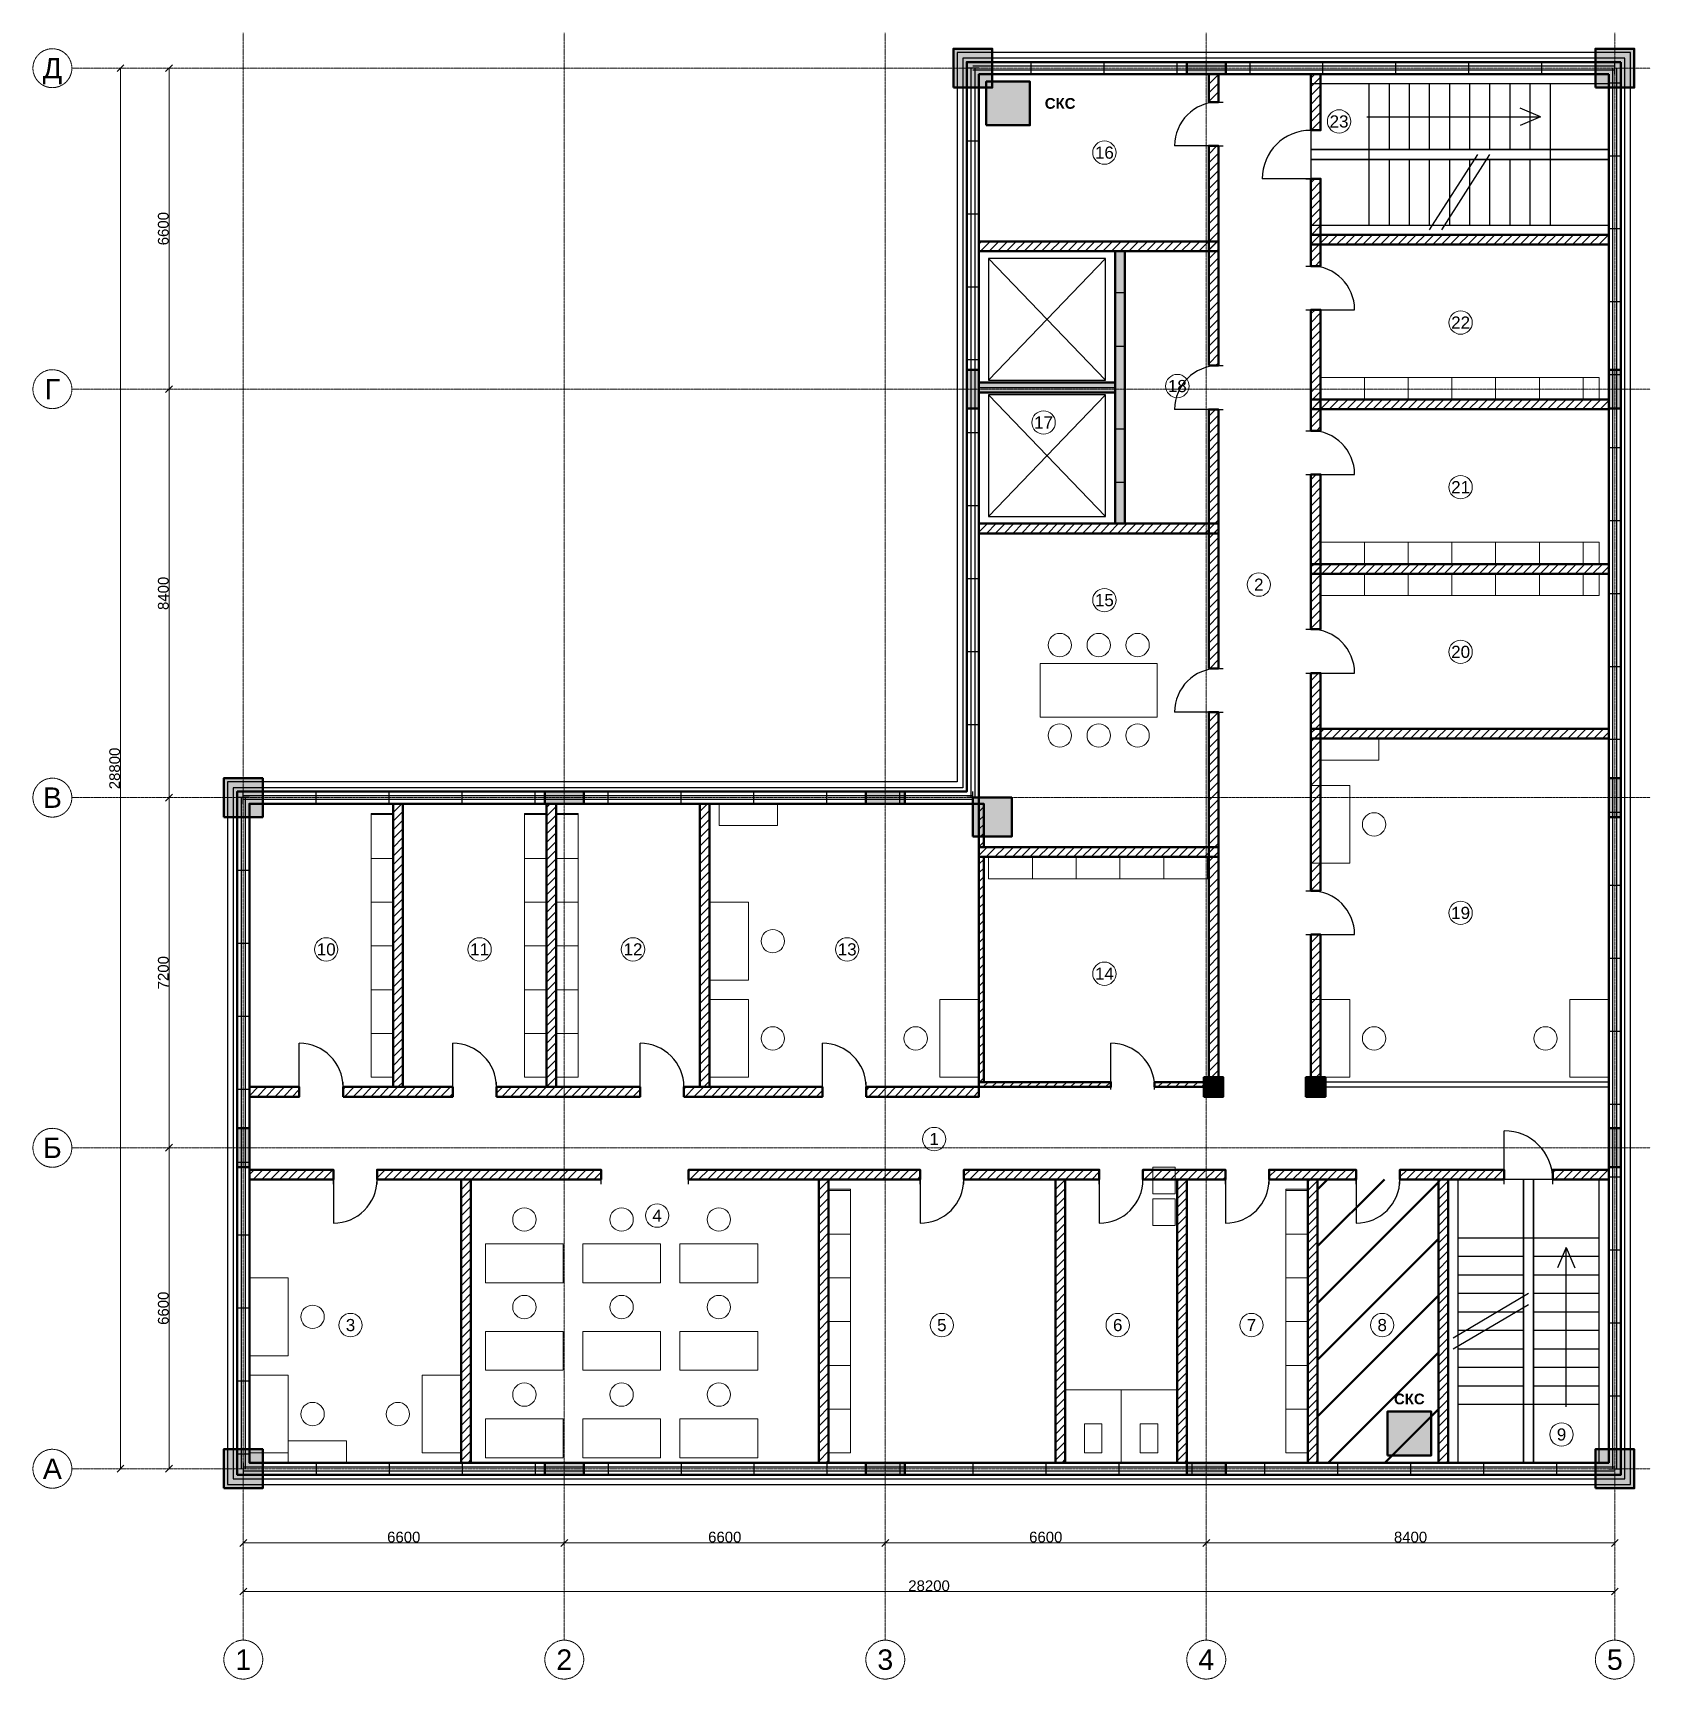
# Model space of a CAD drawing. Header units: millimetres. Extents: x -4325 to 28925, y -4325 to 29525.
import ezdxf
from ezdxf.enums import TextEntityAlignment as Align

# ---------------------------------------------------------------- set-up
doc = ezdxf.new("R2010")
doc.units = ezdxf.units.MM
doc.linetypes.add('CENTER2', pattern=[2.541, 1.587, -0.318, 0.318, -0.318])
for name, color, linetype, lineweight in [('A-ANNO-ROOM', 7, 'CONTINUOUS', 18), ('A-DIMS', 8, 'CONTINUOUS', 13), ('A-DOOR', 3, 'CONTINUOUS', 25), ('A-ELEV', 7, 'CONTINUOUS', 25), ('A-FACADE-PANEL', 8, 'CONTINUOUS', 25), ('A-FURN', 8, 'CONTINUOUS', 18), ('A-GLAZ-RIBBON', 5, 'CONTINUOUS', 25), ('A-GRID', 8, 'CENTER2', 13), ('A-HATCH', 9, 'CONTINUOUS', 9), ('A-OUTLINE', 7, 'CONTINUOUS', 50), ('A-SANI', 8, 'CONTINUOUS', 18), ('A-STAIR', 7, 'CONTINUOUS', 25), ('A-WALL-BLOCK', 9, 'CONTINUOUS', 50), ('A-WALL-GLASS', 4, 'CONTINUOUS', 25), ('A-WALL-RC', 7, 'CONTINUOUS', 50), ('E-SCS-RISER', 1, 'CONTINUOUS', 50), ('E-SERVER-ROOM', 1, 'CONTINUOUS', 50)]:
    doc.layers.add(name, color=color, linetype=linetype, lineweight=lineweight)
doc.styles.add('Arial-Bold', font='arialbd.ttf')
doc.styles.get("Standard").update_dxf_attribs({"font": 'arial.ttf'})

msp = doc.modelspace()

# ---------------------------------------------------------------- hatches: boundary and pattern name
at = {"layer": 'A-HATCH'}
h = msp.add_hatch(dxfattribs=at)
h.set_pattern_fill('ANSI31', scale=40)
h.paths.add_polyline_path([(19850, 28104), (20050, 28104), (20050, 28675), (20050, 28675), (19850, 28675), (19850, 28675)])
h = msp.add_hatch(dxfattribs=at)
h.set_pattern_fill('ANSI31', scale=40)
h.paths.add_polyline_path([(21950, 27525), (22150, 27525), (22150, 28675), (22150, 28675), (21950, 28675), (21950, 28675)])
h = msp.add_hatch(dxfattribs=at)
h.set_pattern_fill('ANSI31', scale=40)
h.paths.add_polyline_path([(19850, 22684), (20050, 22684), (20050, 27204), (19850, 27204)])
h = msp.add_hatch(dxfattribs=at)
h.set_pattern_fill('ANSI31', scale=40)
h.paths.add_polyline_path([(21950, 24732), (22150, 24732), (22150, 26525), (21950, 26525)])
h = msp.add_hatch(dxfattribs=at)
h.set_pattern_fill('ANSI31', scale=40)
h.paths.add_polyline_path([(15125, 25034), (15125, 25034), (20050, 25034), (20050, 25234), (15125, 25234), (15125, 25234)])
h = msp.add_hatch(dxfattribs=at)
h.set_pattern_fill('ANSI31', scale=40)
h.paths.add_polyline_path([(21950, 25175), (28075, 25175), (28075, 25175), (28075, 25375), (28075, 25375), (21950, 25375)])
h = msp.add_hatch(dxfattribs=at)
h.set_pattern_fill('ANSI31', scale=40)
h.paths.add_polyline_path([(21950, 21346), (22150, 21346), (22150, 23832), (21950, 23832)])
h = msp.add_hatch(dxfattribs=at)
h.set_pattern_fill('ANSI31', scale=40)
h.paths.add_polyline_path([(19850, 16458), (20050, 16458), (20050, 21784), (19850, 21784)])
h = msp.add_hatch(dxfattribs=at)
h.set_pattern_fill('ANSI31', scale=40)
h.paths.add_polyline_path([(21950, 21789), (28075, 21789), (28075, 21789), (28075, 21989), (28075, 21989), (21950, 21989)])
h = msp.add_hatch(dxfattribs=at)
h.set_pattern_fill('ANSI31', scale=40)
h.paths.add_polyline_path([(21950, 17261), (22150, 17261), (22150, 20446), (21950, 20446)])
h = msp.add_hatch(dxfattribs=at)
h.set_pattern_fill('ANSI31', scale=40)
h.paths.add_polyline_path([(15125, 19234), (15125, 19234), (20050, 19234), (20050, 19434), (15125, 19434), (15125, 19434)])
h = msp.add_hatch(dxfattribs=at)
h.set_pattern_fill('ANSI31', scale=40)
h.paths.add_polyline_path([(21950, 18404), (28075, 18404), (28075, 18404), (28075, 18604), (28075, 18604), (21950, 18604)])
h = msp.add_hatch(dxfattribs=at)
h.set_pattern_fill('ANSI31', scale=40)
h.paths.add_polyline_path([(21950, 11884), (22150, 11884), (22150, 16361), (21950, 16361)])
h = msp.add_hatch(dxfattribs=at)
h.set_pattern_fill('ANSI31', scale=40)
h.paths.add_polyline_path([(19850, 7850), (20050, 7850), (20050, 15558), (19850, 15558)])
h = msp.add_hatch(dxfattribs=at)
h.set_pattern_fill('ANSI31', scale=40)
h.paths.add_polyline_path([(21950, 15018), (28075, 15018), (28075, 15018), (28075, 15218), (28075, 15218), (21950, 15218)])
h = msp.add_hatch(dxfattribs=at)
h.set_pattern_fill('ANSI31', scale=40)
h.paths.add_polyline_path([(3079, 7850), (3279, 7850), (3279, 13675), (3279, 13675), (3079, 13675), (3079, 13675)])
h = msp.add_hatch(dxfattribs=at)
h.set_pattern_fill('ANSI31', scale=40)
h.paths.add_polyline_path([(6233, 7850), (6433, 7850), (6433, 13675), (6433, 13675), (6233, 13675), (6233, 13675)])
h = msp.add_hatch(dxfattribs=at)
h.set_pattern_fill('ANSI31', scale=40)
h.paths.add_polyline_path([(9387, 7850), (9587, 7850), (9587, 13675), (9587, 13675), (9387, 13675), (9387, 13675)])
h = msp.add_hatch(dxfattribs=at)
h.set_pattern_fill('ANSI31', scale=40)
h.paths.add_polyline_path([(15125, 12782), (15225, 12782), (15225, 13675), (15225, 13675), (15125, 13675), (15125, 13675)])
h = msp.add_hatch(dxfattribs=at)
h.set_pattern_fill('ANSI31', scale=40)
h.paths.add_polyline_path([(15125, 12582), (20050, 12582), (20050, 12782), (15125, 12782)])
h = msp.add_hatch(dxfattribs=at)
h.set_pattern_fill('ANSI31', scale=40)
h.paths.add_polyline_path([(15125, 7950), (15225, 7950), (15225, 12582), (15125, 12582)])
h = msp.add_hatch(dxfattribs=at)
h.set_pattern_fill('ANSI31', scale=40)
h.paths.add_polyline_path([(21950, 7850), (22150, 7850), (22150, 10984), (21950, 10984)])
h = msp.add_hatch(dxfattribs=at)
h.set_pattern_fill('ANSI31', scale=40)
h.paths.add_polyline_path([(125, 7650), (125, 7650), (1152, 7650), (1152, 7850), (125, 7850), (125, 7850)])
h = msp.add_hatch(dxfattribs=at)
h.set_pattern_fill('ANSI31', scale=40)
h.paths.add_polyline_path([(2052, 7650), (4306, 7650), (4306, 7850), (2052, 7850)])
h = msp.add_hatch(dxfattribs=at)
h.set_pattern_fill('ANSI31', scale=40)
h.paths.add_polyline_path([(5206, 7650), (8160, 7650), (8160, 7850), (5206, 7850)])
h = msp.add_hatch(dxfattribs=at)
h.set_pattern_fill('ANSI31', scale=40)
h.paths.add_polyline_path([(9060, 7650), (11906, 7650), (11906, 7850), (9060, 7850)])
h = msp.add_hatch(dxfattribs=at)
h.set_pattern_fill('ANSI31', scale=40)
h.paths.add_polyline_path([(12806, 7650), (15125, 7650), (15125, 7850), (12806, 7850)])
h = msp.add_hatch(dxfattribs=at)
h.set_pattern_fill('ANSI31', scale=40)
h.paths.add_polyline_path([(15125, 7850), (17838, 7850), (17838, 7950), (15125, 7950)])
h = msp.add_hatch(dxfattribs=at)
h.set_pattern_fill('ANSI31', scale=40)
h.paths.add_polyline_path([(18738, 7850), (19850, 7850), (19850, 7950), (18738, 7950)])
h = msp.add_hatch(dxfattribs=at)
h.set_pattern_fill('ANSI31', scale=40)
h.paths.add_polyline_path([(125, 5950), (125, 5950), (1852, 5950), (1852, 6150), (125, 6150), (125, 6150)])
h = msp.add_hatch(dxfattribs=at)
h.set_pattern_fill('ANSI31', scale=40)
h.paths.add_polyline_path([(2752, 5950), (7356, 5950), (7356, 6150), (2752, 6150)])
h = msp.add_hatch(dxfattribs=at)
h.set_pattern_fill('ANSI31', scale=40)
h.paths.add_polyline_path([(9156, 5950), (13916, 5950), (13916, 6150), (9156, 6150)])
h = msp.add_hatch(dxfattribs=at)
h.set_pattern_fill('ANSI31', scale=40)
h.paths.add_polyline_path([(14816, 5950), (17599, 5950), (17599, 6150), (14816, 6150)])
h = msp.add_hatch(dxfattribs=at)
h.set_pattern_fill('ANSI31', scale=40)
h.paths.add_polyline_path([(18499, 5950), (20193, 5950), (20193, 6150), (18499, 6150)])
h = msp.add_hatch(dxfattribs=at)
h.set_pattern_fill('ANSI31', scale=40)
h.paths.add_polyline_path([(21093, 5950), (22881, 5950), (22881, 6150), (21093, 6150)])
h = msp.add_hatch(dxfattribs=at)
h.set_pattern_fill('ANSI31', scale=40)
h.paths.add_polyline_path([(23781, 5950), (25925, 5950), (25925, 6150), (23781, 6150)])
h = msp.add_hatch(dxfattribs=at)
h.set_pattern_fill('ANSI31', scale=40)
h.paths.add_polyline_path([(26925, 5950), (28075, 5950), (28075, 5950), (28075, 6150), (28075, 6150), (26925, 6150)])
h = msp.add_hatch(dxfattribs=at)
h.set_pattern_fill('ANSI31', scale=40)
h.paths.add_polyline_path([(4479, 125), (4679, 125), (4679, 125), (4679, 5950), (4479, 5950), (4479, 125)])
h = msp.add_hatch(dxfattribs=at)
h.set_pattern_fill('ANSI31', scale=40)
h.paths.add_polyline_path([(11833, 125), (12033, 125), (12033, 125), (12033, 5950), (11833, 5950), (11833, 125)])
h = msp.add_hatch(dxfattribs=at)
h.set_pattern_fill('ANSI31', scale=40)
h.paths.add_polyline_path([(16699, 125), (16899, 125), (16899, 125), (16899, 5950), (16699, 5950), (16699, 125)])
h = msp.add_hatch(dxfattribs=at)
h.set_pattern_fill('ANSI31', scale=40)
h.paths.add_polyline_path([(19199, 125), (19399, 125), (19399, 125), (19399, 5950), (19199, 5950), (19199, 125)])
h = msp.add_hatch(dxfattribs=at)
h.set_pattern_fill('ANSI31', scale=40)
h.paths.add_polyline_path([(21887, 125), (22087, 125), (22087, 125), (22087, 5950), (21887, 5950), (21887, 125)])
h = msp.add_hatch(dxfattribs=at)
h.set_pattern_fill('ANSI31', scale=40)
h.paths.add_polyline_path([(24575, 125), (24775, 125), (24775, 125), (24775, 5950), (24575, 5950), (24575, 125)])
at = {"layer": 'A-WALL-RC'}
h = msp.add_hatch(color=7, dxfattribs=at)
h.dxf.hatch_style = 1
h.paths.add_polyline_path([(14600, 28400), (15400, 28400), (15400, 29200), (14600, 29200)])
h = msp.add_hatch(color=7, dxfattribs=at)
h.dxf.hatch_style = 1
h.paths.add_polyline_path([(27800, 28400), (28600, 28400), (28600, 29200), (27800, 29200)])
h = msp.add_hatch(color=7, dxfattribs=at)
h.dxf.hatch_style = 1
h.paths.add_polyline_path([(19400, 28675), (20200, 28675), (20200, 28925), (19400, 28925)])
h = msp.add_hatch(color=7, dxfattribs=at)
h.dxf.hatch_style = 1
h.paths.add_polyline_path([(17925, 19434), (18125, 19434), (18125, 25034), (17925, 25034)])
h = msp.add_hatch(color=7, dxfattribs=at)
h.dxf.hatch_style = 1
h.paths.add_polyline_path([(14875, 21800), (15125, 21800), (15125, 22600), (14875, 22600)])
h = msp.add_hatch(color=7, dxfattribs=at)
h.dxf.hatch_style = 1
h.paths.add_polyline_path([(28075, 21800), (28325, 21800), (28325, 22600), (28075, 22600)])
h = msp.add_hatch(color=7, dxfattribs=at)
h.dxf.hatch_style = 1
h.paths.add_polyline_path([(15125, 22134), (15125, 22134), (17925, 22134), (17925, 22334), (15125, 22334), (15125, 22334)])
h = msp.add_hatch(color=7, dxfattribs=at)
h.dxf.hatch_style = 1
h.paths.add_polyline_path([(-400, 13400), (400, 13400), (400, 14200), (-400, 14200)])
h = msp.add_hatch(color=7, dxfattribs=at)
h.dxf.hatch_style = 1
h.paths.add_polyline_path([(6200, 13675), (7000, 13675), (7000, 13925), (6200, 13925)])
h = msp.add_hatch(color=7, dxfattribs=at)
h.dxf.hatch_style = 1
h.paths.add_polyline_path([(12800, 13675), (13600, 13675), (13600, 13925), (12800, 13925)])
h = msp.add_hatch(color=7, dxfattribs=at)
h.dxf.hatch_style = 1
h.paths.add_polyline_path([(28075, 13400), (28325, 13400), (28325, 14200), (28075, 14200)])
h = msp.add_hatch(color=7, dxfattribs=at)
h.dxf.hatch_style = 1
h.paths.add_polyline_path([(15000, 13000), (15800, 13000), (15800, 13800), (15000, 13800)])
h = msp.add_hatch(color=7, dxfattribs=at)
h.dxf.hatch_style = 1
h.paths.add_polyline_path([(19750, 7650), (20150, 7650), (20150, 8050), (19750, 8050)])
h = msp.add_hatch(color=7, dxfattribs=at)
h.dxf.hatch_style = 1
h.paths.add_polyline_path([(21850, 7650), (22250, 7650), (22250, 8050), (21850, 8050)])
h = msp.add_hatch(color=7, dxfattribs=at)
h.dxf.hatch_style = 1
h.paths.add_polyline_path([(-125, 6200), (125, 6200), (125, 7000), (-125, 7000)])
h = msp.add_hatch(color=7, dxfattribs=at)
h.dxf.hatch_style = 1
h.paths.add_polyline_path([(28075, 6200), (28325, 6200), (28325, 7000), (28075, 7000)])
h = msp.add_hatch(color=7, dxfattribs=at)
h.dxf.hatch_style = 1
h.paths.add_polyline_path([(-400, -400), (400, -400), (400, 400), (-400, 400)])
h = msp.add_hatch(color=7, dxfattribs=at)
h.dxf.hatch_style = 1
h.paths.add_polyline_path([(27800, -400), (28600, -400), (28600, 400), (27800, 400)])
h = msp.add_hatch(color=7, dxfattribs=at)
h.dxf.hatch_style = 1
h.paths.add_polyline_path([(6200, -125), (7000, -125), (7000, 125), (6200, 125)])
h = msp.add_hatch(color=7, dxfattribs=at)
h.dxf.hatch_style = 1
h.paths.add_polyline_path([(12800, -125), (13600, -125), (13600, 125), (12800, 125)])
h = msp.add_hatch(color=7, dxfattribs=at)
h.dxf.hatch_style = 1
h.paths.add_polyline_path([(19400, -125), (20200, -125), (20200, 125), (19400, 125)])
at = {"layer": 'E-SCS-RISER'}
h = msp.add_hatch(color=7, dxfattribs=at)
h.dxf.hatch_style = 1
h.paths.add_polyline_path([(15275, 27625), (16175, 27625), (16175, 28525), (15275, 28525)])
h = msp.add_hatch(color=7, dxfattribs=at)
h.dxf.hatch_style = 1
h.paths.add_polyline_path([(23525, 275), (24425, 275), (24425, 1175), (23525, 1175)])
at = {"layer": 'E-SERVER-ROOM'}
h = msp.add_hatch(dxfattribs=at)
h.set_pattern_fill('ANSI31', scale=260)
h.paths.add_polyline_path([(22087, 125), (24575, 125), (24575, 5950), (22087, 5950)])

# ---------------------------------------------------------------- linework, layer by layer
at = {"layer": 'A-ANNO-ROOM'}
for centre in [(22530, 27705), (17705, 27064), (25030, 23569), (19205, 22264), (16455, 21514), (25030, 20184), (20880, 18180), (17705, 17862), (25030, 16798), (25030, 11430), (1705, 10680), (4859, 10680), (8013, 10680), (12417, 10680), (17705, 10180), (14205, 6780), (8509, 5205), (2205, 2955), (14363, 2955), (17979, 2955), (20729, 2955), (23417, 2955), (27105, 705)]:
    msp.add_circle(centre, 240, dxfattribs=at)
at = {"layer": 'A-DIMS'}
for p, q in [((-2596, 28729), (-2454, 28871)), ((-2525, 0), (-2525, 28800)), ((-1596, 28729), (-1454, 28871)), ((-1525, 22200), (-1525, 28800)), ((-1596, 22129), (-1454, 22271)), ((-1596, 22129), (-1454, 22271)), ((-1525, 13800), (-1525, 22200)), ((-1596, 13729), (-1454, 13871)), ((-1596, 13729), (-1454, 13871)), ((-1525, 6600), (-1525, 13800)), ((-1596, 6529), (-1454, 6671)), ((-1596, 6529), (-1454, 6671)), ((-1525, 0), (-1525, 6600)), ((-2596, -71), (-2454, 71)), ((-1596, -71), (-1454, 71)), ((-71, -1596), (71, -1454)), ((0, -1525), (6600, -1525)), ((6529, -1596), (6671, -1454)), ((6529, -1596), (6671, -1454)), ((6600, -1525), (13200, -1525)), ((13129, -1596), (13271, -1454)), ((13129, -1596), (13271, -1454)), ((13200, -1525), (19800, -1525)), ((19729, -1596), (19871, -1454)), ((19729, -1596), (19871, -1454)), ((19800, -1525), (28200, -1525)), ((28129, -1596), (28271, -1454)), ((-71, -2596), (71, -2454)), ((0, -2525), (28200, -2525)), ((28129, -2596), (28271, -2454))]:
    msp.add_line(p, q, dxfattribs=at)
at = {"layer": 'A-DOOR'}
for p, q in [((19950, 28104), (20150, 28104)), ((21850, 27525), (22050, 27525)), ((20050, 27204), (19150, 27204)), ((19950, 27204), (20150, 27204)), ((21950, 26525), (20950, 26525)), ((21850, 26525), (22050, 26525)), ((21850, 24732), (22050, 24732)), ((17925, 24184), (18125, 24184)), ((21850, 23832), (22050, 23832)), ((21950, 23832), (22850, 23832)), ((17925, 23084), (18125, 23084)), ((19950, 22684), (20150, 22684)), ((20050, 21784), (19150, 21784)), ((19950, 21784), (20150, 21784)), ((17925, 21384), (18125, 21384)), ((21850, 21346), (22050, 21346)), ((21850, 20446), (22050, 20446)), ((21950, 20446), (22850, 20446)), ((17925, 20284), (18125, 20284)), ((21850, 17261), (22050, 17261)), ((19950, 16458), (20150, 16458)), ((21850, 16361), (22050, 16361)), ((21950, 16361), (22850, 16361)), ((20050, 15558), (19150, 15558)), ((19950, 15558), (20150, 15558)), ((21850, 11884), (22050, 11884)), ((21850, 10984), (22050, 10984)), ((21950, 10984), (22850, 10984)), ((1152, 7850), (1152, 8750)), ((4306, 7850), (4306, 8750)), ((8160, 7850), (8160, 8750)), ((11906, 7850), (11906, 8750)), ((17838, 7850), (17838, 8750)), ((1152, 7750), (1152, 7950)), ((2052, 7750), (2052, 7950)), ((4306, 7750), (4306, 7950)), ((5206, 7750), (5206, 7950)), ((8160, 7750), (8160, 7950)), ((9060, 7750), (9060, 7950)), ((11906, 7750), (11906, 7950)), ((12806, 7750), (12806, 7950)), ((17838, 7800), (17838, 7900)), ((18738, 7800), (18738, 7900)), ((25925, 5950), (25925, 6950)), ((1852, 5850), (1852, 6050)), ((1852, 5950), (1852, 5050)), ((2752, 5850), (2752, 6050)), ((7356, 5850), (7356, 6050)), ((9156, 5850), (9156, 6050)), ((13916, 5850), (13916, 6050)), ((13916, 5950), (13916, 5050)), ((14816, 5850), (14816, 6050)), ((17599, 5850), (17599, 6050)), ((17599, 5950), (17599, 5050)), ((18499, 5850), (18499, 6050)), ((20193, 5850), (20193, 6050)), ((20193, 5950), (20193, 5050)), ((21093, 5850), (21093, 6050)), ((22881, 5850), (22881, 6050)), ((22881, 5950), (22881, 5050)), ((23781, 5850), (23781, 6050)), ((25925, 5850), (25925, 6050)), ((26925, 5850), (26925, 6050))]:
    msp.add_line(p, q, dxfattribs=at)
for centre, radius, start, end in [((20050, 27204), 900, 90, 180), ((21950, 26525), 1000, 90, 180), ((21950, 23832), 900, 0, 90), ((20050, 21784), 900, 90, 180), ((21950, 20446), 900, 0, 90), ((21950, 16361), 900, 0, 90), ((20050, 15558), 900, 90, 180), ((21950, 10984), 900, 0, 90), ((1152, 7850), 900, 0, 90), ((4306, 7850), 900, 0, 90), ((8160, 7850), 900, 0, 90), ((11906, 7850), 900, 0, 90), ((17838, 7850), 900, 0, 90), ((25925, 5950), 1000, 0, 90), ((1852, 5950), 900, -90, 0), ((13916, 5950), 900, -90, 0), ((17599, 5950), 900, -90, 0), ((20193, 5950), 900, -90, 0), ((22881, 5950), 900, -90, 0)]:
    msp.add_arc(centre, radius, start, end, dxfattribs=at)
at = {"layer": 'A-ELEV'}
for p, q in [((15325, 22384), (17725, 24884)), ((15325, 24884), (17725, 22384)), ((15125, 22234), (17925, 22234)), ((15325, 19584), (17725, 22084)), ((15325, 22084), (17725, 19584))]:
    msp.add_line(p, q, dxfattribs=at)
for points in [[(15325, 22384), (17725, 22384), (17725, 24884), (15325, 24884)], [(15325, 19584), (17725, 19584), (17725, 22084), (15325, 22084)]]:
    msp.add_lwpolyline(points, close=True, dxfattribs=at)
at = {"layer": 'A-FACADE-PANEL'}
for points in [[(28525, 29125), (14675, 29125), (14675, 14125), (-325, 14125), (-325, -325), (28525, -325)], [(28405, 29005), (14795, 29005), (14795, 14005), (-205, 14005), (-205, -205), (28405, -205)]]:
    msp.add_lwpolyline(points, close=True, dxfattribs=at)
at = {"layer": 'A-FURN'}
for p, q in [((23050, 21989), (23050, 22439)), ((23950, 21989), (23950, 22439)), ((24850, 21989), (24850, 22439)), ((25750, 21989), (25750, 22439)), ((26650, 21989), (26650, 22439)), ((27550, 21989), (27550, 22439)), ((23050, 18604), (23050, 19054)), ((23950, 18604), (23950, 19054)), ((24850, 18604), (24850, 19054)), ((25750, 18604), (25750, 19054)), ((26650, 18604), (26650, 19054)), ((27550, 18604), (27550, 19054)), ((23050, 17954), (23050, 18404)), ((23950, 17954), (23950, 18404)), ((24850, 17954), (24850, 18404)), ((25750, 17954), (25750, 18404)), ((26650, 17954), (26650, 18404)), ((27550, 17954), (27550, 18404)), ((2629, 13450), (3079, 13450)), ((5783, 13450), (6233, 13450)), ((6433, 13450), (6883, 13450)), ((2629, 12550), (3079, 12550)), ((5783, 12550), (6233, 12550)), ((6433, 12550), (6883, 12550)), ((16225, 12132), (16225, 12582)), ((17125, 12132), (17125, 12582)), ((18025, 12132), (18025, 12582)), ((18925, 12132), (18925, 12582)), ((19825, 12132), (19825, 12582)), ((2629, 11650), (3079, 11650)), ((5783, 11650), (6233, 11650)), ((6433, 11650), (6883, 11650)), ((2629, 10750), (3079, 10750)), ((5783, 10750), (6233, 10750)), ((6433, 10750), (6883, 10750)), ((2629, 9850), (3079, 9850)), ((5783, 9850), (6233, 9850)), ((6433, 9850), (6883, 9850)), ((2629, 8950), (3079, 8950)), ((5783, 8950), (6233, 8950)), ((6433, 8950), (6883, 8950)), ((12033, 5725), (12483, 5725)), ((21437, 5725), (21887, 5725)), ((12033, 4825), (12483, 4825)), ((21437, 4825), (21887, 4825)), ((12033, 3925), (12483, 3925)), ((21437, 3925), (21887, 3925)), ((12033, 3025), (12483, 3025)), ((21437, 3025), (21887, 3025)), ((12033, 2125), (12483, 2125)), ((21437, 2125), (21887, 2125)), ((12033, 1225), (12483, 1225)), ((21437, 1225), (21887, 1225))]:
    msp.add_line(p, q, dxfattribs=at)
for points in [[(22150, 21989), (27875, 21989), (27875, 22439), (22150, 22439)], [(22150, 18604), (27875, 18604), (27875, 19054), (22150, 19054)], [(22150, 17954), (27875, 17954), (27875, 18404), (22150, 18404)], [(16388, 15458), (18788, 15458), (18788, 16558), (16388, 16558)], [(22150, 14568), (23350, 14568), (23350, 15018), (22150, 15018)], [(21950, 12450), (22750, 12450), (22750, 14050), (21950, 14050)], [(9787, 13225), (10987, 13225), (10987, 13675), (9787, 13675)], [(2629, 8050), (3079, 8050), (3079, 13475), (2629, 13475)], [(5783, 8050), (6233, 8050), (6233, 13475), (5783, 13475)], [(6433, 8050), (6883, 8050), (6883, 13475), (6433, 13475)], [(15325, 12132), (19850, 12132), (19850, 12582), (15325, 12582)], [(9587, 10050), (10387, 10050), (10387, 11650), (9587, 11650)], [(9587, 8050), (10387, 8050), (10387, 9650), (9587, 9650)], [(14325, 8050), (15125, 8050), (15125, 9650), (14325, 9650)], [(21950, 8050), (22750, 8050), (22750, 9650), (21950, 9650)], [(27275, 8050), (28075, 8050), (28075, 9650), (27275, 9650)], [(12033, 325), (12483, 325), (12483, 5750), (12033, 5750)], [(21437, 325), (21887, 325), (21887, 5750), (21437, 5750)], [(4979, 3825), (6579, 3825), (6579, 4625), (4979, 4625)], [(6979, 3825), (8579, 3825), (8579, 4625), (6979, 4625)], [(8979, 3825), (10579, 3825), (10579, 4625), (8979, 4625)], [(125, 2325), (925, 2325), (925, 3925), (125, 3925)], [(4979, 2025), (6579, 2025), (6579, 2825), (4979, 2825)], [(6979, 2025), (8579, 2025), (8579, 2825), (6979, 2825)], [(8979, 2025), (10579, 2025), (10579, 2825), (8979, 2825)], [(125, 325), (925, 325), (925, 1925), (125, 1925)], [(3679, 325), (4479, 325), (4479, 1925), (3679, 1925)], [(4979, 225), (6579, 225), (6579, 1025), (4979, 1025)], [(6979, 225), (8579, 225), (8579, 1025), (6979, 1025)], [(8979, 225), (10579, 225), (10579, 1025), (8979, 1025)], [(925, 125), (2125, 125), (2125, 575), (925, 575)]]:
    msp.add_lwpolyline(points, close=True, dxfattribs=at)
for centre in [(16788, 16938), (17588, 16938), (18388, 16938), (16788, 15078), (17588, 15078), (18388, 15078), (23250, 13250), (10887, 10850), (10887, 8850), (13825, 8850), (23250, 8850), (26775, 8850), (5779, 5125), (7779, 5125), (9779, 5125), (5779, 3325), (7779, 3325), (9779, 3325), (1425, 3125), (5779, 1525), (7779, 1525), (9779, 1525), (1425, 1125), (3179, 1125)]:
    msp.add_circle(centre, 240, dxfattribs=at)
at = {"layer": 'A-GLAZ-RIBBON'}
for p, q in [((15125, 28800), (14875, 28800)), ((14960, 28800), (14960, 13800)), ((28200, 28840), (15000, 28840)), ((15040, 28800), (15040, 13800)), ((16200, 28675), (16200, 28925)), ((17700, 28675), (17700, 28925)), ((19200, 28675), (19200, 28925)), ((20700, 28675), (20700, 28925)), ((22200, 28675), (22200, 28925)), ((23700, 28675), (23700, 28925)), ((25200, 28675), (25200, 28925)), ((26700, 28675), (26700, 28925)), ((28160, 0), (28160, 28800)), ((28200, 28675), (28200, 28925)), ((28240, 0), (28240, 28800)), ((28200, 28760), (15000, 28760)), ((28075, 28500), (28325, 28500)), ((15125, 27300), (14875, 27300)), ((28075, 27000), (28325, 27000)), ((15125, 25800), (14875, 25800)), ((28075, 25500), (28325, 25500)), ((15125, 24300), (14875, 24300)), ((28075, 24000), (28325, 24000)), ((15125, 22800), (14875, 22800)), ((28075, 22500), (28325, 22500)), ((15125, 21300), (14875, 21300)), ((28075, 21000), (28325, 21000)), ((15125, 19800), (14875, 19800)), ((28075, 19500), (28325, 19500)), ((15125, 18300), (14875, 18300)), ((28075, 18000), (28325, 18000)), ((15125, 16800), (14875, 16800)), ((28075, 16500), (28325, 16500)), ((15125, 15300), (14875, 15300)), ((28075, 15000), (28325, 15000)), ((0, 13675), (0, 13925)), ((1500, 13675), (1500, 13925)), ((3000, 13675), (3000, 13925)), ((4500, 13675), (4500, 13925)), ((6000, 13675), (6000, 13925)), ((7500, 13675), (7500, 13925)), ((9000, 13675), (9000, 13925)), ((10500, 13675), (10500, 13925)), ((12000, 13675), (12000, 13925)), ((13500, 13675), (13500, 13925)), ((15000, 13675), (15000, 13925)), ((125, 13800), (-125, 13800)), ((-40, 13800), (-40, 0)), ((15000, 13840), (0, 13840)), ((15000, 13760), (0, 13760)), ((40, 13800), (40, 0)), ((15125, 13800), (14875, 13800)), ((28075, 13500), (28325, 13500)), ((125, 12300), (-125, 12300)), ((28075, 12000), (28325, 12000)), ((125, 10800), (-125, 10800)), ((28075, 10500), (28325, 10500)), ((125, 9300), (-125, 9300)), ((28075, 9000), (28325, 9000)), ((125, 7800), (-125, 7800)), ((28075, 7500), (28325, 7500)), ((125, 6300), (-125, 6300)), ((28075, 6000), (28325, 6000)), ((125, 4800), (-125, 4800)), ((28075, 4500), (28325, 4500)), ((125, 3300), (-125, 3300)), ((28075, 3000), (28325, 3000)), ((125, 1800), (-125, 1800)), ((28075, 1500), (28325, 1500)), ((125, 300), (-125, 300)), ((0, 125), (0, -125)), ((0, 40), (28200, 40)), ((1500, 125), (1500, -125)), ((3000, 125), (3000, -125)), ((4500, 125), (4500, -125)), ((6000, 125), (6000, -125)), ((7500, 125), (7500, -125)), ((9000, 125), (9000, -125)), ((10500, 125), (10500, -125)), ((12000, 125), (12000, -125)), ((13500, 125), (13500, -125)), ((15000, 125), (15000, -125)), ((16500, 125), (16500, -125)), ((18000, 125), (18000, -125)), ((19500, 125), (19500, -125)), ((21000, 125), (21000, -125)), ((22500, 125), (22500, -125)), ((24000, 125), (24000, -125)), ((25500, 125), (25500, -125)), ((27000, 125), (27000, -125)), ((28075, 0), (28325, 0)), ((0, -40), (28200, -40))]:
    msp.add_line(p, q, dxfattribs=at)
at = {"layer": 'A-GRID'}
for p, q in [((0, -3525), (0, 29525)), ((6600, -3525), (6600, 29525)), ((13200, -3525), (13200, 29525)), ((19800, -3525), (19800, 29525)), ((28200, -3525), (28200, 29525)), ((-3525, 28800), (28925, 28800)), ((-3525, 22200), (28925, 22200)), ((-3525, 13800), (28925, 13800)), ((-3525, 6600), (28925, 6600)), ((-3525, 0), (28925, 0))]:
    msp.add_line(p, q, dxfattribs=at)
for centre in [(-3925, 28800), (-3925, 22200), (-3925, 13800), (-3925, 6600), (-3925, 0), (0, -3925), (6600, -3925), (13200, -3925), (19800, -3925), (28200, -3925)]:
    msp.add_circle(centre, 400, dxfattribs=at)
at = {"layer": 'A-OUTLINE'}
for points in [[(28325, 28925), (14875, 28925), (14875, 13925), (-125, 13925), (-125, -125), (28325, -125)], [(28075, 28675), (15125, 28675), (15125, 13675), (125, 13675), (125, 125), (28075, 125)]]:
    msp.add_lwpolyline(points, close=True, dxfattribs=at)
at = {"layer": 'A-SANI'}
for points in [[(18699, 5650), (19159, 5650), (19159, 6200), (18699, 6200)], [(18699, 5000), (19159, 5000), (19159, 5550), (18699, 5550)], [(16899, 125), (18049, 125), (18049, 1625), (16899, 1625)], [(18049, 125), (19199, 125), (19199, 1625), (18049, 1625)], [(17294, 325), (17654, 325), (17654, 925), (17294, 925)], [(18444, 325), (18804, 325), (18804, 925), (18444, 925)]]:
    msp.add_lwpolyline(points, close=True, dxfattribs=at)
at = {"layer": 'A-STAIR'}
for p, q in [((23150, 25575), (23150, 28475)), ((23564, 27125), (23564, 28475)), ((23978, 27125), (23978, 28475)), ((24392, 27125), (24392, 28475)), ((24806, 27125), (24806, 28475)), ((25219, 27125), (25219, 28475)), ((25633, 27125), (25633, 28475)), ((26047, 27125), (26047, 28475)), ((26461, 27125), (26461, 28475)), ((26875, 27125), (26875, 28475)), ((26875, 25575), (26875, 28475)), ((23100, 27800), (26675, 27800)), ((26675, 27800), (26255, 27980)), ((26675, 27800), (26255, 27620)), ((23564, 25575), (23564, 26925)), ((23978, 25575), (23978, 26925)), ((24392, 25475), (25385, 27025)), ((24392, 25575), (24392, 26925)), ((24640, 25475), (25633, 27025)), ((24806, 25575), (24806, 26925)), ((25219, 25575), (25219, 26925)), ((25633, 25575), (25633, 26925)), ((26047, 25575), (26047, 26925)), ((26461, 25575), (26461, 26925)), ((26875, 25575), (26875, 26925)), ((24975, 4750), (26325, 4750)), ((24975, 4750), (27875, 4750)), ((26525, 4750), (27875, 4750)), ((27200, 4550), (27020, 4130)), ((27200, 1275), (27200, 4550)), ((27200, 4550), (27380, 4130)), ((24975, 4369), (26325, 4369)), ((26525, 4369), (27875, 4369)), ((24975, 3989), (26325, 3989)), ((26525, 3989), (27875, 3989)), ((24875, 2695), (26425, 3608)), ((24975, 3608), (26325, 3608)), ((26525, 3608), (27875, 3608)), ((24875, 2467), (26425, 3380)), ((24975, 3228), (26325, 3228)), ((26525, 3228), (27875, 3228)), ((24975, 2847), (26325, 2847)), ((26525, 2847), (27875, 2847)), ((24975, 2467), (26325, 2467)), ((26525, 2467), (27875, 2467)), ((24975, 2086), (26325, 2086)), ((26525, 2086), (27875, 2086)), ((24975, 1706), (26325, 1706)), ((26525, 1706), (27875, 1706)), ((24975, 1325), (27875, 1325))]:
    msp.add_line(p, q, dxfattribs=at)
for points in [[(21950, 27125), (28075, 27125), (28075, 28475), (21950, 28475)], [(21950, 26925), (28075, 26925), (28075, 27125), (21950, 27125)], [(21950, 25575), (28075, 25575), (28075, 26925), (21950, 26925)], [(24975, 125), (26325, 125), (26325, 5950), (24975, 5950)], [(26325, 125), (26525, 125), (26525, 5950), (26325, 5950)], [(26525, 125), (27875, 125), (27875, 5950), (26525, 5950)]]:
    msp.add_lwpolyline(points, close=True, dxfattribs=at)
at = {"layer": 'A-WALL-BLOCK'}
for points in [[(19850, 28104), (20050, 28104), (20050, 28675), (20050, 28675), (19850, 28675), (19850, 28675)], [(21950, 27525), (22150, 27525), (22150, 28675), (22150, 28675), (21950, 28675), (21950, 28675)], [(19850, 22684), (20050, 22684), (20050, 27204), (19850, 27204)], [(21950, 24732), (22150, 24732), (22150, 26525), (21950, 26525)], [(15125, 25034), (15125, 25034), (20050, 25034), (20050, 25234), (15125, 25234), (15125, 25234)], [(21950, 25175), (28075, 25175), (28075, 25175), (28075, 25375), (28075, 25375), (21950, 25375)], [(21950, 21346), (22150, 21346), (22150, 23832), (21950, 23832)], [(19850, 16458), (20050, 16458), (20050, 21784), (19850, 21784)], [(21950, 21789), (28075, 21789), (28075, 21789), (28075, 21989), (28075, 21989), (21950, 21989)], [(21950, 17261), (22150, 17261), (22150, 20446), (21950, 20446)], [(15125, 19234), (15125, 19234), (20050, 19234), (20050, 19434), (15125, 19434), (15125, 19434)], [(21950, 18404), (28075, 18404), (28075, 18404), (28075, 18604), (28075, 18604), (21950, 18604)], [(21950, 11884), (22150, 11884), (22150, 16361), (21950, 16361)], [(19850, 7850), (20050, 7850), (20050, 15558), (19850, 15558)], [(21950, 15018), (28075, 15018), (28075, 15018), (28075, 15218), (28075, 15218), (21950, 15218)], [(3079, 7850), (3279, 7850), (3279, 13675), (3279, 13675), (3079, 13675), (3079, 13675)], [(6233, 7850), (6433, 7850), (6433, 13675), (6433, 13675), (6233, 13675), (6233, 13675)], [(9387, 7850), (9587, 7850), (9587, 13675), (9587, 13675), (9387, 13675), (9387, 13675)], [(15125, 12782), (15225, 12782), (15225, 13675), (15225, 13675), (15125, 13675), (15125, 13675)], [(15125, 12582), (20050, 12582), (20050, 12782), (15125, 12782)], [(15125, 7950), (15225, 7950), (15225, 12582), (15125, 12582)], [(21950, 7850), (22150, 7850), (22150, 10984), (21950, 10984)], [(125, 7650), (125, 7650), (1152, 7650), (1152, 7850), (125, 7850), (125, 7850)], [(2052, 7650), (4306, 7650), (4306, 7850), (2052, 7850)], [(5206, 7650), (8160, 7650), (8160, 7850), (5206, 7850)], [(9060, 7650), (11906, 7650), (11906, 7850), (9060, 7850)], [(12806, 7650), (15125, 7650), (15125, 7850), (12806, 7850)], [(15125, 7850), (17838, 7850), (17838, 7950), (15125, 7950)], [(18738, 7850), (19850, 7850), (19850, 7950), (18738, 7950)], [(125, 5950), (125, 5950), (1852, 5950), (1852, 6150), (125, 6150), (125, 6150)], [(2752, 5950), (7356, 5950), (7356, 6150), (2752, 6150)], [(9156, 5950), (13916, 5950), (13916, 6150), (9156, 6150)], [(14816, 5950), (17599, 5950), (17599, 6150), (14816, 6150)], [(18499, 5950), (20193, 5950), (20193, 6150), (18499, 6150)], [(21093, 5950), (22881, 5950), (22881, 6150), (21093, 6150)], [(23781, 5950), (25925, 5950), (25925, 6150), (23781, 6150)], [(26925, 5950), (28075, 5950), (28075, 5950), (28075, 6150), (28075, 6150), (26925, 6150)], [(4479, 125), (4679, 125), (4679, 125), (4679, 5950), (4479, 5950), (4479, 125)], [(11833, 125), (12033, 125), (12033, 125), (12033, 5950), (11833, 5950), (11833, 125)], [(16699, 125), (16899, 125), (16899, 125), (16899, 5950), (16699, 5950), (16699, 125)], [(19199, 125), (19399, 125), (19399, 125), (19399, 5950), (19199, 5950), (19199, 125)], [(21887, 125), (22087, 125), (22087, 125), (22087, 5950), (21887, 5950), (21887, 125)], [(24575, 125), (24775, 125), (24775, 125), (24775, 5950), (24575, 5950), (24575, 125)]]:
    msp.add_lwpolyline(points, close=True, dxfattribs=at)
at = {"layer": 'A-WALL-GLASS'}
msp.add_lwpolyline([(22150, 7850), (28075, 7850), (28075, 7850), (28075, 7950), (28075, 7950), (22150, 7950)], close=True, dxfattribs=at)
at = {"layer": 'A-WALL-RC'}
for points in [[(14600, 28400), (15400, 28400), (15400, 29200), (14600, 29200)], [(27800, 28400), (28600, 28400), (28600, 29200), (27800, 29200)], [(19400, 28675), (20200, 28675), (20200, 28925), (19400, 28925)], [(17925, 19434), (18125, 19434), (18125, 25034), (17925, 25034)], [(14875, 21800), (15125, 21800), (15125, 22600), (14875, 22600)], [(28075, 21800), (28325, 21800), (28325, 22600), (28075, 22600)], [(15125, 22134), (15125, 22134), (17925, 22134), (17925, 22334), (15125, 22334), (15125, 22334)], [(-400, 13400), (400, 13400), (400, 14200), (-400, 14200)], [(6200, 13675), (7000, 13675), (7000, 13925), (6200, 13925)], [(12800, 13675), (13600, 13675), (13600, 13925), (12800, 13925)], [(28075, 13400), (28325, 13400), (28325, 14200), (28075, 14200)], [(15000, 13000), (15800, 13000), (15800, 13800), (15000, 13800)], [(19750, 7650), (20150, 7650), (20150, 8050), (19750, 8050)], [(21850, 7650), (22250, 7650), (22250, 8050), (21850, 8050)], [(-125, 6200), (125, 6200), (125, 7000), (-125, 7000)], [(28075, 6200), (28325, 6200), (28325, 7000), (28075, 7000)], [(-400, -400), (400, -400), (400, 400), (-400, 400)], [(27800, -400), (28600, -400), (28600, 400), (27800, 400)], [(6200, -125), (7000, -125), (7000, 125), (6200, 125)], [(12800, -125), (13600, -125), (13600, 125), (12800, 125)], [(19400, -125), (20200, -125), (20200, 125), (19400, 125)]]:
    msp.add_lwpolyline(points, close=True, dxfattribs=at)
at = {"layer": 'E-SCS-RISER'}
for points in [[(15275, 27625), (16175, 27625), (16175, 28525), (15275, 28525)], [(23525, 275), (24425, 275), (24425, 1175), (23525, 1175)]]:
    msp.add_lwpolyline(points, close=True, dxfattribs=at)

# ---------------------------------------------------------------- texts
at = {"layer": 'A-ANNO-ROOM'}
for s, p in [('23', (22530, 27705)), ('16', (17705, 27064)), ('22', (25030, 23569)), ('18', (19205, 22264)), ('17', (16455, 21514)), ('21', (25030, 20184)), ('2', (20880, 18180)), ('15', (17705, 17862)), ('20', (25030, 16798)), ('19', (25030, 11430)), ('10', (1705, 10680)), ('11', (4859, 10680)), ('12', (8013, 10680)), ('13', (12417, 10680)), ('14', (17705, 10180)), ('1', (14205, 6780)), ('4', (8509, 5205)), ('3', (2205, 2955)), ('5', (14363, 2955)), ('6', (17979, 2955)), ('7', (20729, 2955)), ('8', (23417, 2955)), ('9', (27105, 705))]:
    msp.add_text(s, height=250, dxfattribs=at).set_placement(p, align=Align.MIDDLE_CENTER)
at = {"layer": 'A-DIMS'}
for s, p in [('6600', (-1645, 25500)), ('8400', (-1645, 18000)), ('28800', (-2645, 14400)), ('7200', (-1645, 10200)), ('6600', (-1645, 3300))]:
    msp.add_text(s, height=220, rotation=90, dxfattribs=at).set_placement(p, align=Align.MIDDLE_CENTER)
for s, p in [('6600', (3300, -1405)), ('6600', (9900, -1405)), ('6600', (16500, -1405)), ('8400', (24000, -1405)), ('28200', (14100, -2405))]:
    msp.add_text(s, height=220, dxfattribs=at).set_placement(p, align=Align.MIDDLE_CENTER)
at = {"layer": 'A-GRID'}
for s, p in [('Д', (-3925, 28800)), ('Г', (-3925, 22200)), ('В', (-3925, 13800)), ('Б', (-3925, 6600)), ('А', (-3925, 0)), ('1', (0, -3925)), ('2', (6600, -3925)), ('3', (13200, -3925)), ('4', (19800, -3925)), ('5', (28200, -3925))]:
    msp.add_text(s, height=420, dxfattribs=at).set_placement(p, align=Align.MIDDLE_CENTER)
at = {"layer": 'E-SCS-RISER', "style": 'Arial-Bold'}
for p in [(16795, 28075), (23975, 1435)]:
    msp.add_text('СКС', height=220, dxfattribs=at).set_placement(p, align=Align.MIDDLE_CENTER)

doc.saveas('drawing.dxf')
